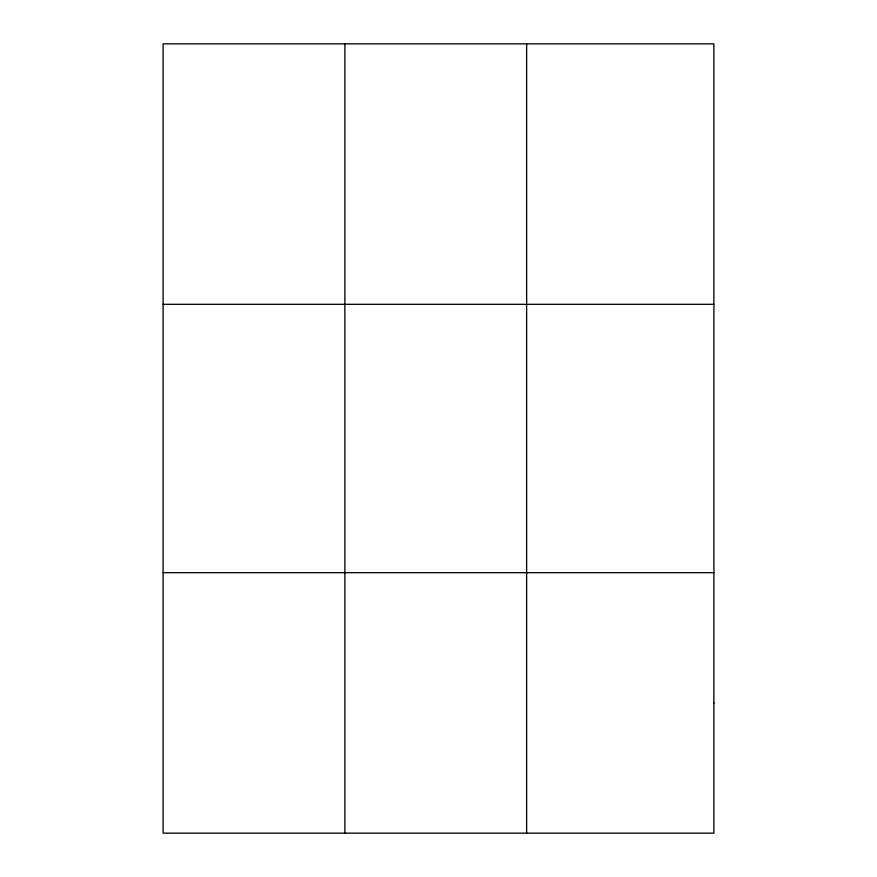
<?xml version="1.0" encoding="UTF-8"?>
<svg xmlns="http://www.w3.org/2000/svg" width="877" height="877" viewBox="0 0 877 877"><rect width="100%" height="100%" fill="white"/><g stroke="black" fill="none" stroke-linecap="round" stroke-linejoin="round"><path stroke-width="1.32" d="M344.869 43.85L344.869 833.15M526.628 43.85L526.628 833.15M163.1 304.319L713.9 304.319M163.1 572.681L713.9 572.681M713.9 702.916L713.9 833.15L163.1 833.15L163.1 43.85L713.9 43.85L713.9 702.916"/></g></svg>
